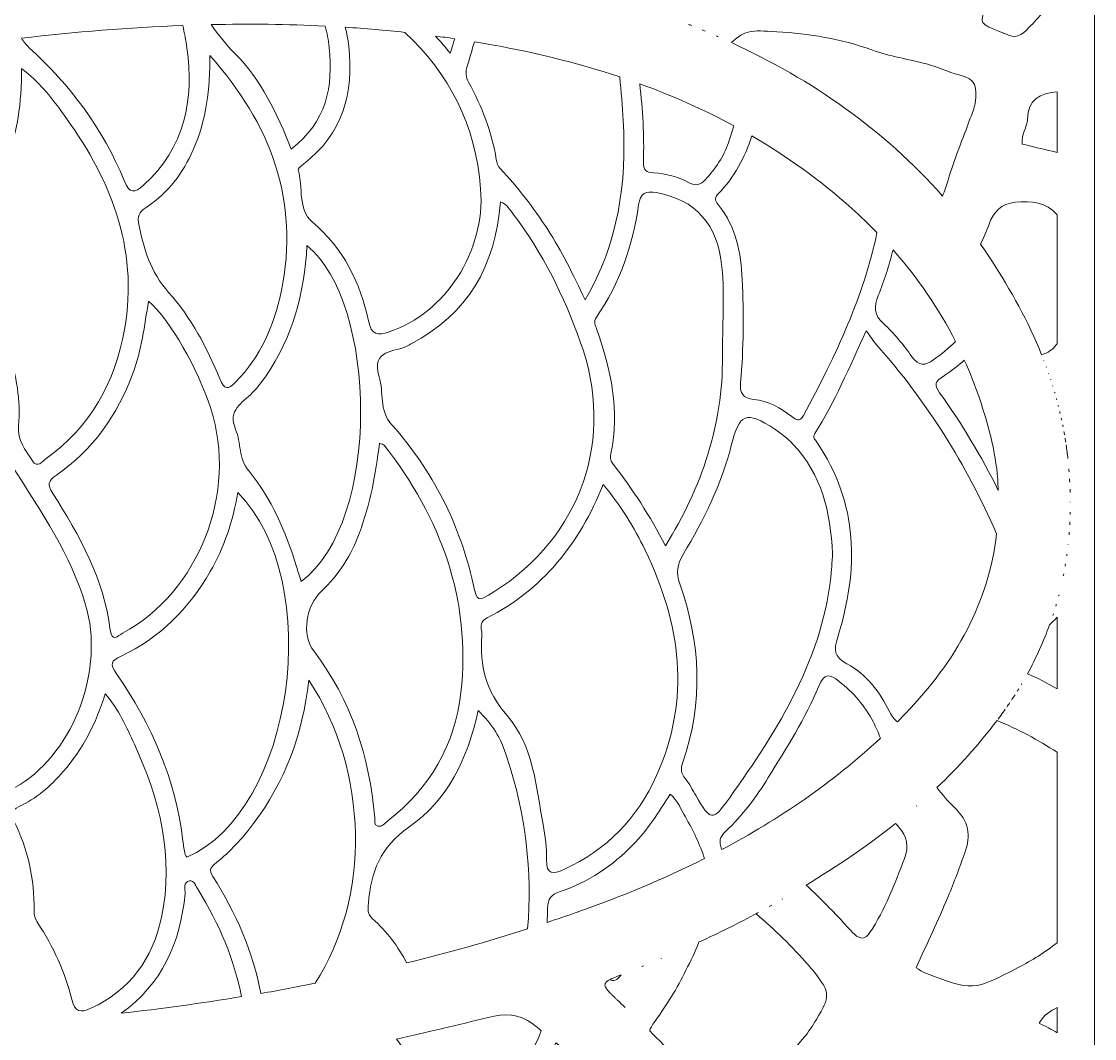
# Model space of a CAD drawing. Extents: x 140 to 2861, y -2860 to -140.
# Drawn here: x 2329 to 2861, y -1471 to -967 of the extents above; entities that cross this region are included whole.
import ezdxf

# ---------------------------------------------------------------- set-up
doc = ezdxf.new("R2010")
doc.units = 0
doc.header["$MEASUREMENT"] = 0
doc.layers.add('Layer 1', color=7, linetype='Continuous')

# ---------------------------------------------------------------- blocks, each defined once
blk = doc.blocks.new('block 2')
at = {"layer": 'Layer 1', "lineweight": 0}
blk.add_lwpolyline([(2860.58, -1939.91), (2860.58, -1903.8), (2860.58, -1884.19), (2860.58, -1853.67), (2860.58, -1790.54), (2860.58, -1746.74), (2860.58, -1711.45), (2860.58, -1672.7), (2860.58, -1622.44), (2860.58, -1585.71), (2860.58, -1515.99), (2860.58, -1480.9), (2860.58, -1443.73), (2860.58, -1403.19), (2860.58, -1339.92), (2860.58, -1308.36), (2860.58, -1237.73), (2860.58, -1042.33), (2860.58, -1002.55), (2860.58, -927.23)], dxfattribs=at)
for points, knots in [([(2810.26, -892.5), (2806.27, -887.08), (2802.21, -881.71), (2798.29, -876.25), (2789.24, -863.66), (2777.23, -856.7), (2761.53, -856.46), (2758.45, -856.41), (2755.31, -856.14), (2752.34, -855.41), (2751.25, -855.15), (2749.79, -853.24), (2749.83, -852.12), (2749.93, -849.04), (2751.34, -845.95), (2751.14, -842.94), (2750.28, -830.04), (2755.52, -829.84), (2764.08, -827.51), (2770.17, -825.84), (2776.33, -825.66), (2782.54, -825.88), (2803.73, -826.34), (2823.45, -831.46), (2842.08, -839.88), (2842.08, -839.88), (2842.08, -953.84), (2842.08, -953.84), (2837.67, -959.31), (2833.01, -964.63), (2828.11, -969.8), (2824.43, -973.68), (2821.1, -975.69), (2816.11, -972.73), (2815.68, -972.48), (2815.11, -972.47), (2814.63, -972.27), (2803.7, -967.62), (2802.62, -968.37), (2808.19, -957.2), (2811.64, -950.29), (2814.81, -943), (2816.52, -935.52), (2819.95, -920.57), (2819.97, -905.72), (2810.26, -892.5)], [0, 0, 0, 0, 1, 1, 1, 2, 2, 2, 3, 3, 3, 4, 4, 4, 5, 5, 5, 6, 6, 6, 7, 7, 7, 8, 8, 8, 9, 9, 9, 10, 10, 10, 11, 11, 11, 12, 12, 12, 13, 13, 13, 14, 14, 14, 15, 15, 15, 15]), ([(2410.97, -979.82), (2414.5, -1005.41), (2410.01, -1029.23), (2389.64, -1047.75), (2384.92, -1052.05), (2382.61, -1052.17), (2379.88, -1045.56), (2369.32, -1019.97), (2353.22, -998.11), (2332.66, -979.59), (2331.13, -978.17), (2330.01, -976.63), (2329.01, -975.02), (2355.64, -971.98), (2382.27, -969.76), (2408.89, -968.76), (2409.74, -972.37), (2410.43, -976.06), (2410.97, -979.82)], [0, 0, 0, 0, 1, 1, 1, 2, 2, 2, 3, 3, 3, 4, 4, 4, 5, 5, 5, 6, 6, 6, 6]), ([(2462.68, -1029.96), (2455.61, -1012.29), (2447.7, -995.61), (2434.94, -982.82), (2430.37, -978.25), (2426.41, -973.41), (2422.96, -968.33), (2441.82, -967.87), (2460.65, -968.1), (2479.51, -969.03), (2480.36, -972.48), (2481.05, -975.98), (2481.43, -979.59), (2483.51, -998.99), (2480.17, -1016.59), (2462.68, -1029.96)], [0, 0, 0, 0, 1, 1, 1, 2, 2, 2, 3, 3, 3, 4, 4, 4, 5, 5, 5, 5]), ([(2491.12, -978.94), (2490.77, -975.75), (2490.16, -972.68), (2489.39, -969.6), (2499.26, -970.22), (2509.1, -971.06), (2518.97, -972.14), (2540.56, -992.39), (2554.09, -1017.67), (2556.47, -1049.75), (2558.78, -1080.83), (2538.99, -1111.22), (2511.21, -1120.56), (2505.29, -1122.56), (2502.37, -1122.14), (2500.91, -1115.11), (2496.84, -1095.89), (2488.46, -1079.22), (2473.06, -1066.04), (2465.72, -1059.82), (2468.68, -1048.87), (2466.06, -1040.3), (2465.87, -1039.64), (2467.68, -1038.22), (2468.75, -1037.42), (2488.12, -1022.47), (2493.69, -1002.38), (2491.12, -978.94)], [0, 0, 0, 0, 1, 1, 1, 2, 2, 2, 3, 3, 3, 4, 4, 4, 5, 5, 5, 6, 6, 6, 7, 7, 7, 8, 8, 8, 9, 9, 9, 9]), ([(2661.02, -968.82), (2660.49, -968.6), (2659.97, -968.39), (2659.44, -968.18), (2659.97, -968.39), (2660.49, -968.6), (2661.02, -968.82)], [0, 0, 0, 0, 1, 1, 1, 2, 2, 2, 2]), ([(2667.69, -971.54), (2667.21, -971.34), (2666.74, -971.14), (2666.25, -970.94), (2666.74, -971.14), (2667.21, -971.34), (2667.69, -971.54)], [0, 0, 0, 0, 1, 1, 1, 2, 2, 2, 2]), ([(2801.37, -1007.24), (2801.05, -1009.76), (2799.92, -1012.2), (2799.04, -1014.63), (2795.36, -1024.88), (2791.07, -1034.95), (2788.05, -1045.38), (2787.26, -1048.12), (2786.32, -1050.74), (2785.28, -1053.27), (2756.27, -1020.31), (2720.71, -995.68), (2680.66, -977.23), (2680.66, -977.23), (2680.66, -977.23), (2680.66, -977.23), (2687.75, -970.88), (2689.93, -971.06), (2703.13, -971.85), (2719.24, -972.81), (2734.95, -975.27), (2750.24, -980.86), (2758.95, -984.05), (2768.34, -985.33), (2777.33, -987.79), (2782.81, -989.3), (2788.04, -991.77), (2793.54, -993.2), (2802.29, -995.49), (2802.42, -999.03), (2801.37, -1007.24)], [0, 0, 0, 0, 1, 1, 1, 2, 2, 2, 3, 3, 3, 4, 4, 4, 5, 5, 5, 6, 6, 6, 7, 7, 7, 8, 8, 8, 9, 9, 9, 10, 10, 10, 10]), ([(2543.6, -975.29), (2542.87, -977.67), (2542.22, -980.05), (2541.41, -982.51), (2539.03, -979.51), (2536.57, -976.71), (2534.07, -973.98), (2537.26, -974.4), (2540.45, -974.79), (2543.6, -975.29)], [0, 0, 0, 0, 1, 1, 1, 2, 2, 2, 3, 3, 3, 3]), ([(2608.26, -1104.65), (2602.19, -1092.05), (2596.62, -1080.56), (2589.67, -1069.81), (2582.71, -1059.01), (2574.91, -1048.9), (2566.08, -1039.61), (2565.04, -1038.53), (2564.5, -1036.72), (2564.23, -1035.15), (2561.93, -1021.55), (2557.12, -1008.87), (2550.52, -996.88), (2549.02, -994.23), (2548.86, -991.89), (2549.79, -989), (2551.02, -984.93), (2552.21, -980.9), (2553.36, -976.82), (2554.74, -977.06), (2556.13, -977.25), (2557.51, -977.48), (2580.79, -981.51), (2603.46, -986.97), (2625.36, -994.23), (2626.13, -1001.42), (2626.71, -1008.64), (2627.09, -1015.9), (2628.86, -1046.64), (2624.75, -1076.34), (2608.26, -1104.65)], [0, 0, 0, 0, 1, 1, 1, 2, 2, 2, 3, 3, 3, 4, 4, 4, 5, 5, 5, 6, 6, 6, 7, 7, 7, 8, 8, 8, 9, 9, 9, 10, 10, 10, 10]), ([(2674.18, -974.32), (2673.88, -974.19), (2673.58, -974.06), (2673.28, -973.93), (2673.58, -974.06), (2673.88, -974.19), (2674.18, -974.32)], [0, 0, 0, 0, 1, 1, 1, 2, 2, 2, 2]), ([(2457.65, -1100.66), (2454.19, -1117.45), (2447.31, -1132.86), (2435.1, -1145.5), (2431.33, -1149.42), (2429.49, -1149.22), (2427.3, -1143.92), (2420.92, -1128.4), (2413.12, -1113.61), (2401.9, -1101.04), (2392.99, -1091.05), (2389.37, -1079.14), (2387.03, -1066.42), (2386.26, -1062.08), (2388.41, -1060.51), (2391.33, -1058.55), (2401.75, -1051.52), (2409.01, -1041.87), (2414.08, -1030.42), (2420.65, -1015.55), (2422.42, -999.99), (2422.38, -983.66), (2452.27, -1017.21), (2467.03, -1055.44), (2457.65, -1100.66)], [0, 0, 0, 0, 1, 1, 1, 2, 2, 2, 3, 3, 3, 4, 4, 4, 5, 5, 5, 6, 6, 6, 7, 7, 7, 8, 8, 8, 8]), ([(2329.05, -990.08), (2337.74, -996.77), (2343.42, -1003.99), (2348.84, -1011.33), (2372.58, -1043.49), (2387.34, -1078.45), (2380.04, -1119.45), (2375.39, -1145.54), (2363.17, -1167.59), (2341.19, -1183.38), (2339.27, -1184.73), (2336.93, -1188.38), (2334.39, -1184.42), (2330.97, -1179.19), (2326.94, -1174.51), (2327.55, -1167.13), (2328.67, -1154.6), (2326.52, -1142.19), (2322.6, -1130.17), (2316.87, -1112.8), (2308.04, -1097.09), (2296.36, -1083.06), (2292.32, -1078.22), (2292.63, -1075.53), (2297.43, -1071.38), (2308.38, -1061.97), (2315.76, -1049.86), (2321.21, -1036.53), (2327.05, -1022.2), (2329.09, -1007.18), (2329.05, -990.08)], [0, 0, 0, 0, 1, 1, 1, 2, 2, 2, 3, 3, 3, 4, 4, 4, 5, 5, 5, 6, 6, 6, 7, 7, 7, 8, 8, 8, 9, 9, 9, 10, 10, 10, 10]), ([(2659.75, -1046.68), (2654.33, -1043.64), (2648.38, -1042.14), (2642.19, -1041.8), (2638.5, -1041.57), (2636.89, -1040.34), (2637.08, -1036.19), (2637.58, -1023.32), (2636.73, -1010.44), (2635.27, -997.65), (2651.3, -1003.45), (2666.9, -1010.33), (2681.92, -1018.44), (2681.03, -1021.24), (2680.15, -1024.05), (2679.23, -1026.81), (2676.89, -1033.69), (2672.81, -1039.72), (2667.78, -1045.1), (2665.4, -1047.64), (2663.09, -1048.6), (2659.75, -1046.68)], [0, 0, 0, 0, 1, 1, 1, 2, 2, 2, 3, 3, 3, 4, 4, 4, 5, 5, 5, 6, 6, 6, 7, 7, 7, 7]), ([(2827.3, -1015.28), (2827.47, -1005.18), (2833.67, -1002.45), (2842.08, -1001.55), (2842.08, -1001.55), (2842.08, -1031.7), (2842.08, -1031.7), (2841.27, -1031.48), (2840.47, -1031.26), (2839.63, -1031.08), (2834.62, -1029.97), (2829.65, -1028.67), (2824.72, -1027.47), (2824.15, -1022.79), (2827.23, -1019.22), (2827.3, -1015.28)], [0, 0, 0, 0, 1, 1, 1, 2, 2, 2, 3, 3, 3, 4, 4, 4, 5, 5, 5, 5]), ([(2710.66, -1162.52), (2705.09, -1158.21), (2698.9, -1154.87), (2691.87, -1154.03), (2686.38, -1153.37), (2684.68, -1151.26), (2685.22, -1145.54), (2686.8, -1128.63), (2686.76, -1111.65), (2686.03, -1094.66), (2685.49, -1081.41), (2683.07, -1068.69), (2674.46, -1057.97), (2672.97, -1056.13), (2671.77, -1054.63), (2674.04, -1052.32), (2682.34, -1043.83), (2687.37, -1033.96), (2690.87, -1023.47), (2708.2, -1033.57), (2724.76, -1045.41), (2740.36, -1059.39), (2744.7, -1063.27), (2748.81, -1067.31), (2752.77, -1071.38), (2746.51, -1102.08), (2732.52, -1132.36), (2716.38, -1161.94), (2714.46, -1165.44), (2712.92, -1164.25), (2710.66, -1162.52)], [0, 0, 0, 0, 1, 1, 1, 2, 2, 2, 3, 3, 3, 4, 4, 4, 5, 5, 5, 6, 6, 6, 7, 7, 7, 8, 8, 8, 9, 9, 9, 10, 10, 10, 10]), ([(2676.27, -1132.7), (2676.5, -1166.63), (2666.17, -1197.25), (2647.99, -1226.53), (2640.35, -1211.89), (2631.74, -1198.33), (2621.75, -1185.69), (2620.6, -1184.26), (2620.67, -1182.54), (2621.02, -1180.88), (2625.52, -1159.64), (2621.02, -1139.43), (2614.07, -1119.49), (2613.37, -1117.53), (2612.11, -1115.72), (2613.8, -1113.3), (2625.4, -1096.51), (2631.89, -1077.72), (2634.7, -1057.66), (2635.54, -1051.75), (2638.12, -1050.59), (2643.61, -1051.56), (2662.82, -1054.94), (2673.96, -1067.27), (2676, -1088.44), (2677.42, -1103.19), (2676.19, -1117.95), (2676.27, -1132.7)], [0, 0, 0, 0, 1, 1, 1, 2, 2, 2, 3, 3, 3, 4, 4, 4, 5, 5, 5, 6, 6, 6, 7, 7, 7, 8, 8, 8, 9, 9, 9, 9]), ([(2552.78, -1245.47), (2546.06, -1215.85), (2532.8, -1189.37), (2512.67, -1166.86), (2505.83, -1159.17), (2508.64, -1150.65), (2506.18, -1142.77), (2501.87, -1128.9), (2514.02, -1130.9), (2520.51, -1127.36), (2520.97, -1127.09), (2521.47, -1126.79), (2521.97, -1126.55), (2550.13, -1111.84), (2563.85, -1087.9), (2566.23, -1056.17), (2569.77, -1057.43), (2570.96, -1060.09), (2572.61, -1062.24), (2587.32, -1081.37), (2597.66, -1102.85), (2605.84, -1125.44), (2623.25, -1173.35), (2606.38, -1222.11), (2563.04, -1249.39), (2554.9, -1254.5), (2554.82, -1254.54), (2552.78, -1245.47)], [0, 0, 0, 0, 1, 1, 1, 2, 2, 2, 3, 3, 3, 4, 4, 4, 5, 5, 5, 6, 6, 6, 7, 7, 7, 8, 8, 8, 9, 9, 9, 9]), ([(2809.36, -1084.91), (2807.62, -1082.24), (2805.83, -1079.63), (2804.01, -1077.05), (2805.62, -1074.07), (2807.01, -1070.94), (2808.14, -1067.63), (2810.39, -1061.04), (2814.41, -1057.11), (2821.37, -1056.33), (2829.21, -1055.44), (2836.7, -1056.42), (2842.08, -1062.5), (2842.08, -1062.5), (2842.08, -1126.51), (2842.08, -1126.51), (2841.66, -1127), (2841.24, -1127.48), (2840.8, -1127.96), (2838.8, -1130.16), (2836.67, -1131.44), (2834.28, -1131.74), (2834.3, -1131.81), (2834.33, -1131.87), (2834.35, -1131.93), (2827.77, -1115.52), (2819.2, -1099.94), (2809.36, -1084.91)], [0, 0, 0, 0, 1, 1, 1, 2, 2, 2, 3, 3, 3, 4, 4, 4, 5, 5, 5, 6, 6, 6, 7, 7, 7, 8, 8, 8, 9, 9, 9, 9]), ([(2467.52, -1244.2), (2466.68, -1241.47), (2465.87, -1238.94), (2465.07, -1236.36), (2459.8, -1219.54), (2453, -1203.28), (2441.74, -1189.64), (2436.33, -1183.15), (2437.86, -1175.54), (2435.1, -1168.97), (2430.95, -1159.17), (2438.4, -1155.83), (2443.36, -1150.76), (2445.85, -1148.19), (2448.12, -1145.3), (2450.16, -1142.35), (2463.26, -1123.21), (2469.1, -1101.7), (2470.44, -1077.84), (2505.22, -1105.69), (2507.52, -1214.96), (2467.52, -1244.2)], [0, 0, 0, 0, 1, 1, 1, 2, 2, 2, 3, 3, 3, 4, 4, 4, 5, 5, 5, 6, 6, 6, 7, 7, 7, 7]), ([(2753.42, -1102.58), (2756.42, -1095.2), (2758.84, -1087.6), (2760.76, -1079.91), (2773.06, -1093.82), (2783.39, -1108.92), (2791.73, -1125.4), (2788.42, -1128.55), (2784.85, -1131.55), (2780.89, -1134.32), (2776.55, -1137.39), (2773.59, -1137.81), (2770.1, -1132.86), (2765.95, -1126.98), (2761.26, -1121.33), (2756, -1116.45), (2751.23, -1112.07), (2751.19, -1108.04), (2753.42, -1102.58)], [0, 0, 0, 0, 1, 1, 1, 2, 2, 2, 3, 3, 3, 4, 4, 4, 5, 5, 5, 6, 6, 6, 6]), ([(2391.95, -1105.31), (2402.98, -1115.34), (2416.12, -1138.23), (2422.73, -1158.6), (2436.21, -1200.17), (2417.04, -1249.2), (2379.08, -1269.95), (2376.73, -1271.21), (2373.78, -1274.59), (2373.01, -1268.33), (2369.93, -1243.09), (2357.79, -1221.53), (2344.46, -1200.59), (2341.66, -1196.21), (2342.12, -1194.45), (2346.27, -1191.56), (2364.44, -1179), (2376.58, -1161.79), (2384.23, -1141.12), (2388.45, -1129.63), (2389.91, -1117.6), (2391.95, -1105.31)], [0, 0, 0, 0, 1, 1, 1, 2, 2, 2, 3, 3, 3, 4, 4, 4, 5, 5, 5, 6, 6, 6, 7, 7, 7, 7]), ([(2762.91, -1313.78), (2761.41, -1312.55), (2760.18, -1311.02), (2759.18, -1309.02), (2754.27, -1299.15), (2747.7, -1290.27), (2737.9, -1285.01), (2731.48, -1281.55), (2731.33, -1278.28), (2733.33, -1271.9), (2743.89, -1238.29), (2743.66, -1205.59), (2722.99, -1175.24), (2722.15, -1173.97), (2720.72, -1172.93), (2722.07, -1170.86), (2731.94, -1155.41), (2738.94, -1138.43), (2747.5, -1119.98), (2749.66, -1122.94), (2750.92, -1125.09), (2752.58, -1126.94), (2777.47, -1155.03), (2797.15, -1186.34), (2812.05, -1220.65), (2808.13, -1254.58), (2791.96, -1283.74), (2766.98, -1309.67), (2765.64, -1311.09), (2764.26, -1312.4), (2762.91, -1313.78)], [0, 0, 0, 0, 1, 1, 1, 2, 2, 2, 3, 3, 3, 4, 4, 4, 5, 5, 5, 6, 6, 6, 7, 7, 7, 8, 8, 8, 9, 9, 9, 10, 10, 10, 10]), ([(2783.81, -1150.76), (2780.89, -1146.76), (2781.62, -1145.15), (2785.58, -1142.62), (2789.31, -1140.16), (2792.8, -1137.51), (2796.07, -1134.62), (2798.8, -1140.73), (2801.33, -1146.96), (2803.52, -1153.45), (2807.94, -1166.51), (2811.59, -1179.81), (2812.59, -1193.52), (2812.74, -1195.41), (2812.78, -1197.25), (2812.86, -1199.1), (2804.56, -1182.23), (2794.88, -1166.09), (2783.81, -1150.76)], [0, 0, 0, 0, 1, 1, 1, 2, 2, 2, 3, 3, 3, 4, 4, 4, 5, 5, 5, 6, 6, 6, 6]), ([(2835.54, -1134.95), (2835.52, -1134.9), (2835.5, -1134.85), (2835.48, -1134.8), (2835.5, -1134.85), (2835.52, -1134.9), (2835.54, -1134.95)], [0, 0, 0, 0, 1, 1, 1, 2, 2, 2, 2]), ([(2836.7, -1138.06), (2836.68, -1138), (2836.66, -1137.94), (2836.64, -1137.89), (2836.66, -1137.94), (2836.68, -1138), (2836.7, -1138.06)], [0, 0, 0, 0, 1, 1, 1, 2, 2, 2, 2]), ([(2837.82, -1141.21), (2837.8, -1141.13), (2837.78, -1141.06), (2837.75, -1140.99), (2837.78, -1141.06), (2837.8, -1141.13), (2837.82, -1141.21)], [0, 0, 0, 0, 1, 1, 1, 2, 2, 2, 2]), ([(2838.9, -1144.38), (2838.87, -1144.29), (2838.84, -1144.2), (2838.81, -1144.11), (2838.84, -1144.2), (2838.87, -1144.29), (2838.9, -1144.38)], [0, 0, 0, 0, 1, 1, 1, 2, 2, 2, 2]), ([(2839.89, -1147.49), (2839.87, -1147.42), (2839.85, -1147.34), (2839.82, -1147.26), (2839.85, -1147.34), (2839.87, -1147.42), (2839.89, -1147.49)], [0, 0, 0, 0, 1, 1, 1, 2, 2, 2, 2]), ([(2840.92, -1150.89), (2840.87, -1150.74), (2840.83, -1150.58), (2840.78, -1150.42), (2840.83, -1150.58), (2840.87, -1150.74), (2840.92, -1150.89)], [0, 0, 0, 0, 1, 1, 1, 2, 2, 2, 2]), ([(2841.83, -1154.13), (2841.78, -1153.96), (2841.74, -1153.79), (2841.69, -1153.61), (2841.74, -1153.79), (2841.78, -1153.96), (2841.83, -1154.13)], [0, 0, 0, 0, 1, 1, 1, 2, 2, 2, 2]), ([(2842.71, -1157.49), (2842.66, -1157.27), (2842.61, -1157.04), (2842.55, -1156.82), (2842.61, -1157.04), (2842.66, -1157.27), (2842.71, -1157.49)], [0, 0, 0, 0, 1, 1, 1, 2, 2, 2, 2]), ([(2730.29, -1238.05), (2726.64, -1281.78), (2704.09, -1317.24), (2679.69, -1351.59), (2671.24, -1363.5), (2670.32, -1362.81), (2663.17, -1350.55), (2661.48, -1347.67), (2660.02, -1344.6), (2657.9, -1342.06), (2655.64, -1339.37), (2655.45, -1336.99), (2656.6, -1333.73), (2666.97, -1304.14), (2665.4, -1274.63), (2655.14, -1245.43), (2653.18, -1239.9), (2653.83, -1235.9), (2656.79, -1230.87), (2666.9, -1213.85), (2675.81, -1196.25), (2680.61, -1176.89), (2684.57, -1160.94), (2687.87, -1159.52), (2702.21, -1168.74), (2705.43, -1170.82), (2708.43, -1173.39), (2711.12, -1176.16), (2725.45, -1191.14), (2729.79, -1209.81), (2730.79, -1230.52), (2730.68, -1232.52), (2730.52, -1235.29), (2730.29, -1238.05)], [0, 0, 0, 0, 1, 1, 1, 2, 2, 2, 3, 3, 3, 4, 4, 4, 5, 5, 5, 6, 6, 6, 7, 7, 7, 8, 8, 8, 9, 9, 9, 10, 10, 10, 11, 11, 11, 11]), ([(2843.58, -1161.07), (2843.5, -1160.73), (2843.43, -1160.39), (2843.35, -1160.05), (2843.43, -1160.39), (2843.5, -1160.73), (2843.58, -1161.07)], [0, 0, 0, 0, 1, 1, 1, 2, 2, 2, 2]), ([(2844.32, -1164.38), (2844.24, -1164.02), (2844.17, -1163.67), (2844.1, -1163.31), (2844.17, -1163.67), (2844.24, -1164.02), (2844.32, -1164.38)], [0, 0, 0, 0, 1, 1, 1, 2, 2, 2, 2]), ([(2845, -1167.68), (2844.92, -1167.32), (2844.86, -1166.96), (2844.79, -1166.6), (2844.86, -1166.96), (2844.92, -1167.32), (2845, -1167.68)], [0, 0, 0, 0, 1, 1, 1, 2, 2, 2, 2]), ([(2845.72, -1171.62), (2845.62, -1171.05), (2845.52, -1170.47), (2845.42, -1169.9), (2845.52, -1170.47), (2845.62, -1171.05), (2845.72, -1171.62)], [0, 0, 0, 0, 1, 1, 1, 2, 2, 2, 2]), ([(2846.31, -1175.3), (2846.21, -1174.61), (2846.11, -1173.92), (2846, -1173.23), (2846.11, -1173.92), (2846.21, -1174.61), (2846.31, -1175.3)], [0, 0, 0, 0, 1, 1, 1, 2, 2, 2, 2]), ([(2504.03, -1361.31), (2501.41, -1331.04), (2492.38, -1303.18), (2473.75, -1278.67), (2467.6, -1270.52), (2469.95, -1256.27), (2477.48, -1249.2), (2486.16, -1241.05), (2492.35, -1231.25), (2496.46, -1220.11), (2501.64, -1205.97), (2504.52, -1191.3), (2506.33, -1175.7), (2507.71, -1176.27), (2508.37, -1176.35), (2508.64, -1176.73), (2536.88, -1212.77), (2551.75, -1253.19), (2546.71, -1299.38), (2543.87, -1325.39), (2531.11, -1346.6), (2510.52, -1362.93), (2508.98, -1364.12), (2507.64, -1365.96), (2505.52, -1365.54), (2503.33, -1365.04), (2504.14, -1362.85), (2504.03, -1361.31)], [0, 0, 0, 0, 1, 1, 1, 2, 2, 2, 3, 3, 3, 4, 4, 4, 5, 5, 5, 6, 6, 6, 7, 7, 7, 8, 8, 8, 9, 9, 9, 9]), ([(2847.36, -1183.4), (2847.36, -1183.39), (2847.36, -1183.39), (2847.36, -1183.38), (2847.12, -1181.1), (2846.84, -1178.84), (2846.51, -1176.59), (2846.84, -1178.84), (2847.12, -1181.1), (2847.36, -1183.38), (2847.36, -1183.39), (2847.36, -1183.39), (2847.36, -1183.4)], [0, 0, 0, 0, 1, 1, 1, 2, 2, 2, 3, 3, 3, 4, 4, 4, 4]), ([(2360.79, -1255.88), (2370.2, -1287.54), (2355.26, -1327.92), (2328.32, -1344.87), (2322.06, -1348.82), (2316.83, -1351.44), (2312.42, -1342.49), (2310.76, -1339.1), (2307.88, -1335.88), (2304.77, -1333.76), (2292.67, -1325.66), (2285.64, -1315.63), (2289.56, -1300.3), (2289.9, -1299.07), (2289.29, -1297.57), (2289.06, -1296.19), (2286.52, -1278.94), (2280.76, -1262.8), (2271.3, -1248.08), (2269.61, -1245.47), (2268.19, -1243.63), (2272.57, -1242.09), (2298.43, -1233.06), (2315.34, -1215.12), (2324.75, -1187.65), (2339.35, -1210.35), (2353.49, -1231.33), (2360.79, -1255.88)], [0, 0, 0, 0, 1, 1, 1, 2, 2, 2, 3, 3, 3, 4, 4, 4, 5, 5, 5, 6, 6, 6, 7, 7, 7, 8, 8, 8, 9, 9, 9, 9]), ([(2847.95, -1189.93), (2847.91, -1189.41), (2847.88, -1188.89), (2847.83, -1188.37), (2847.88, -1188.89), (2847.91, -1189.41), (2847.95, -1189.93)], [0, 0, 0, 0, 1, 1, 1, 2, 2, 2, 2]), ([(2848.29, -1195.12), (2848.26, -1194.54), (2848.22, -1193.97), (2848.19, -1193.39), (2848.22, -1193.97), (2848.26, -1194.54), (2848.29, -1195.12)], [0, 0, 0, 0, 1, 1, 1, 2, 2, 2, 2]), ([(2410.93, -1380.95), (2410.66, -1380.48), (2410.24, -1380.1), (2410.12, -1379.6), (2409.7, -1377.41), (2409.24, -1375.22), (2408.97, -1373.03), (2405.44, -1342.45), (2393.45, -1315.13), (2376.12, -1290.08), (2372.66, -1285.04), (2373.28, -1283.7), (2378.35, -1281.28), (2397.52, -1272.14), (2411.93, -1257.73), (2422.49, -1239.4), (2429.45, -1227.34), (2433.71, -1214.31), (2436.17, -1200.21), (2479.94, -1244.62), (2463.64, -1358.2), (2410.93, -1380.95)], [0, 0, 0, 0, 1, 1, 1, 2, 2, 2, 3, 3, 3, 4, 4, 4, 5, 5, 5, 6, 6, 6, 7, 7, 7, 7]), ([(2643.57, -1340.49), (2634.12, -1361.47), (2618.98, -1377.3), (2597.74, -1386.94), (2592.32, -1389.4), (2589.01, -1389.9), (2589.13, -1382.1), (2589.21, -1376.34), (2588.44, -1370.42), (2587.4, -1364.73), (2583.94, -1345.87), (2582.52, -1325.54), (2569.65, -1310.75), (2558.97, -1298.53), (2555.86, -1285.97), (2557.09, -1271.02), (2557.16, -1269.91), (2556.97, -1268.79), (2556.78, -1267.68), (2556.36, -1265.14), (2557.32, -1263.49), (2559.62, -1262.34), (2587.21, -1248.28), (2605.23, -1225.76), (2617.22, -1196.25), (2626.05, -1206.89), (2632.51, -1217.5), (2637.96, -1228.72), (2655.52, -1265.18), (2660.75, -1302.41), (2643.57, -1340.49)], [0, 0, 0, 0, 1, 1, 1, 2, 2, 2, 3, 3, 3, 4, 4, 4, 5, 5, 5, 6, 6, 6, 7, 7, 7, 8, 8, 8, 9, 9, 9, 10, 10, 10, 10]), ([(2848.49, -1200.09), (2848.47, -1199.58), (2848.45, -1199.07), (2848.43, -1198.56), (2848.45, -1199.07), (2848.47, -1199.58), (2848.49, -1200.09)], [0, 0, 0, 0, 1, 1, 1, 2, 2, 2, 2]), ([(2848.57, -1204.97), (2848.57, -1204.91), (2848.57, -1204.84), (2848.57, -1204.78), (2848.57, -1204.84), (2848.57, -1204.91), (2848.57, -1204.97)], [0, 0, 0, 0, 1, 1, 1, 2, 2, 2, 2]), ([(2848.52, -1209.88), (2848.51, -1210.3), (2848.49, -1210.73), (2848.48, -1211.15), (2848.49, -1210.73), (2848.51, -1210.3), (2848.52, -1209.88)], [0, 0, 0, 0, 1, 1, 1, 2, 2, 2, 2]), ([(2848.35, -1214.77), (2848.32, -1215.27), (2848.3, -1215.77), (2848.27, -1216.26), (2848.3, -1215.77), (2848.32, -1215.27), (2848.35, -1214.77)], [0, 0, 0, 0, 1, 1, 1, 2, 2, 2, 2]), ([(2848.04, -1219.82), (2848.01, -1220.25), (2847.98, -1220.68), (2847.94, -1221.11), (2847.98, -1220.68), (2848.01, -1220.25), (2848.04, -1219.82)], [0, 0, 0, 0, 1, 1, 1, 2, 2, 2, 2]), ([(2847.5, -1225.81), (2847.5, -1225.82), (2847.5, -1225.84), (2847.5, -1225.86), (2847.5, -1225.84), (2847.5, -1225.82), (2847.5, -1225.81)], [0, 0, 0, 0, 1, 1, 1, 2, 2, 2, 2]), ([(2846.9, -1230.75), (2846.86, -1231.04), (2846.81, -1231.33), (2846.77, -1231.62), (2846.81, -1231.33), (2846.86, -1231.04), (2846.9, -1230.75)], [0, 0, 0, 0, 1, 1, 1, 2, 2, 2, 2]), ([(2846.18, -1235.51), (2846.11, -1235.91), (2846.04, -1236.31), (2845.98, -1236.72), (2846.04, -1236.31), (2846.11, -1235.91), (2846.18, -1235.51)], [0, 0, 0, 0, 1, 1, 1, 2, 2, 2, 2]), ([(2845.3, -1240.42), (2845.23, -1240.77), (2845.17, -1241.12), (2845.1, -1241.46), (2845.17, -1241.12), (2845.23, -1240.77), (2845.3, -1240.42)], [0, 0, 0, 0, 1, 1, 1, 2, 2, 2, 2]), ([(2842.92, -1250.94), (2842.87, -1251.11), (2842.83, -1251.27), (2842.78, -1251.44), (2842.83, -1251.27), (2842.87, -1251.11), (2842.92, -1250.94)], [0, 0, 0, 0, 1, 1, 1, 2, 2, 2, 2]), ([(2841.64, -1255.55), (2841.55, -1255.88), (2841.45, -1256.21), (2841.35, -1256.55), (2841.45, -1256.21), (2841.55, -1255.88), (2841.64, -1255.55)], [0, 0, 0, 0, 1, 1, 1, 2, 2, 2, 2]), ([(2842.08, -1297.4), (2837.28, -1294.7), (2832.39, -1292.19), (2827.35, -1289.96), (2827.35, -1289.96), (2827.35, -1289.96), (2827.35, -1289.96), (2831.69, -1282.05), (2835.36, -1273.96), (2838.34, -1265.69), (2838.34, -1265.69), (2838.34, -1265.69), (2838.34, -1265.7), (2839.62, -1264.47), (2840.87, -1263.22), (2842.08, -1261.93), (2842.08, -1261.93), (2842.08, -1297.4), (2842.08, -1297.4)], [0, 0, 0, 0, 1, 1, 1, 2, 2, 2, 3, 3, 3, 4, 4, 4, 5, 5, 5, 6, 6, 6, 6]), ([(2840.19, -1260.28), (2840.09, -1260.59), (2839.99, -1260.89), (2839.89, -1261.2), (2839.99, -1260.89), (2840.09, -1260.59), (2840.19, -1260.28)], [0, 0, 0, 0, 1, 1, 1, 2, 2, 2, 2]), ([(2675.92, -1377.14), (2675.89, -1377.03), (2675.89, -1376.95), (2675.85, -1376.87), (2674.43, -1373.18), (2674.89, -1370.84), (2677.77, -1368.15), (2686.18, -1360.31), (2692.98, -1351.13), (2698.98, -1341.37), (2708.05, -1326.69), (2717.34, -1312.09), (2723.99, -1296.11), (2726.8, -1289.35), (2729.41, -1290.19), (2733.98, -1293.73), (2741.13, -1299.26), (2746.89, -1305.87), (2751, -1313.98), (2752.35, -1316.59), (2753.5, -1319.24), (2754.5, -1321.93), (2730.64, -1344.18), (2704.16, -1362.2), (2675.92, -1377.14)], [0, 0, 0, 0, 1, 1, 1, 2, 2, 2, 3, 3, 3, 4, 4, 4, 5, 5, 5, 6, 6, 6, 7, 7, 7, 8, 8, 8, 8]), ([(2425.45, -1383.67), (2432.48, -1378.1), (2438.44, -1371.57), (2443.82, -1364.42), (2459.34, -1343.71), (2468.37, -1320.47), (2471.29, -1293.15), (2501.26, -1338.11), (2501.87, -1401.16), (2474.52, -1443.38), (2465.57, -1445.19), (2456.57, -1446.88), (2447.62, -1448.41), (2443.47, -1427.7), (2435.37, -1408.46), (2423.72, -1390.44), (2421.65, -1387.21), (2422.99, -1385.63), (2425.45, -1383.67)], [0, 0, 0, 0, 1, 1, 1, 2, 2, 2, 3, 3, 3, 4, 4, 4, 5, 5, 5, 6, 6, 6, 6]), ([(2824.31, -1295.29), (2824.38, -1295.17), (2824.45, -1295.04), (2824.53, -1294.92), (2824.45, -1295.04), (2824.38, -1295.17), (2824.31, -1295.29)], [0, 0, 0, 0, 1, 1, 1, 2, 2, 2, 2]), ([(2325.25, -1362.93), (2323.48, -1359.31), (2324.02, -1357.62), (2327.59, -1355.97), (2336.35, -1351.94), (2343.42, -1345.67), (2349.72, -1338.49), (2359.37, -1327.39), (2365.94, -1314.59), (2370.47, -1299.95), (2377.23, -1307.75), (2381.04, -1316.4), (2384.92, -1324.85), (2397.48, -1352.21), (2404.74, -1380.56), (2398.33, -1410.76), (2393.99, -1431.2), (2382.84, -1446.84), (2363.36, -1455.79), (2358.29, -1458.13), (2355.45, -1457.71), (2353.91, -1451.45), (2350.65, -1437.85), (2344.88, -1425.21), (2337.04, -1413.53), (2335.74, -1411.57), (2335.2, -1409.57), (2335.24, -1407.26), (2335.58, -1391.67), (2332.13, -1376.87), (2325.25, -1362.93)], [0, 0, 0, 0, 1, 1, 1, 2, 2, 2, 3, 3, 3, 4, 4, 4, 5, 5, 5, 6, 6, 6, 7, 7, 7, 8, 8, 8, 9, 9, 9, 10, 10, 10, 10]), ([(2819.38, -1303.14), (2819.99, -1302.22), (2820.6, -1301.29), (2821.19, -1300.36), (2820.6, -1301.29), (2819.99, -1302.22), (2819.38, -1303.14)], [0, 0, 0, 0, 1, 1, 1, 2, 2, 2, 2]), ([(2822.33, -1298.54), (2822.57, -1298.16), (2822.81, -1297.78), (2823.04, -1297.39), (2822.81, -1297.78), (2822.57, -1298.16), (2822.33, -1298.54)], [0, 0, 0, 0, 1, 1, 1, 2, 2, 2, 2]), ([(2814.13, -1310.67), (2814.89, -1309.63), (2815.64, -1308.58), (2816.38, -1307.53), (2815.64, -1308.58), (2814.89, -1309.63), (2814.13, -1310.67), (2813.68, -1311.28), (2813.23, -1311.87), (2812.78, -1312.47), (2813.23, -1311.87), (2813.68, -1311.28), (2814.13, -1310.67)], [0, 0, 0, 0, 1, 1, 1, 2, 2, 2, 3, 3, 3, 4, 4, 4, 4]), ([(2817.1, -1306.49), (2817.61, -1305.77), (2818.1, -1305.04), (2818.59, -1304.31), (2818.1, -1305.04), (2817.61, -1305.77), (2817.1, -1306.49)], [0, 0, 0, 0, 1, 1, 1, 2, 2, 2, 2]), ([(2579.75, -1416.41), (2559.85, -1422.79), (2539.83, -1428.4), (2519.78, -1433.31), (2515.67, -1425.28), (2510.21, -1417.87), (2502.8, -1411.34), (2500.3, -1409.11), (2500.57, -1406.65), (2500.84, -1403.77), (2502.18, -1388.32), (2506.6, -1375.91), (2520.97, -1366), (2539.95, -1352.82), (2550.17, -1332.19), (2555.17, -1308.14), (2562.47, -1315.32), (2566.19, -1321.08), (2569.65, -1331.77), (2578.72, -1359.78), (2582.21, -1388.02), (2579.75, -1416.41)], [0, 0, 0, 0, 1, 1, 1, 2, 2, 2, 3, 3, 3, 4, 4, 4, 5, 5, 5, 6, 6, 6, 7, 7, 7, 7]), ([(2842.08, -1423.34), (2836.14, -1428), (2829.64, -1431.99), (2822.78, -1435.58), (2800.34, -1447.31), (2800.32, -1447.3), (2776.55, -1438.24), (2775.16, -1437.72), (2773.97, -1436.7), (2772.24, -1435.64), (2777.59, -1423.8), (2783.02, -1412.2), (2788.06, -1400.44), (2791.11, -1393.32), (2793.55, -1385.94), (2796.28, -1378.69), (2799.51, -1370.1), (2798.29, -1363.07), (2791.2, -1356.3), (2787.97, -1353.21), (2785.12, -1349.87), (2782.53, -1346.36), (2782.53, -1346.36), (2782.53, -1346.36), (2782.53, -1346.36), (2793.22, -1336.22), (2803.2, -1325.2), (2812.29, -1313.12), (2822.62, -1317.49), (2832.56, -1322.68), (2842.08, -1328.93), (2842.08, -1328.93), (2842.08, -1423.34), (2842.08, -1423.34)], [0, 0, 0, 0, 1, 1, 1, 2, 2, 2, 3, 3, 3, 4, 4, 4, 5, 5, 5, 6, 6, 6, 7, 7, 7, 8, 8, 8, 9, 9, 9, 10, 10, 10, 11, 11, 11, 11]), ([(2603.85, -1408.3), (2599.04, -1410.03), (2594.24, -1411.61), (2589.4, -1413.22), (2589.51, -1410.88), (2589.59, -1408.53), (2589.63, -1406.19), (2589.71, -1401.58), (2591.32, -1399.39), (2595.82, -1397.93), (2609.8, -1393.32), (2621.71, -1385.21), (2632.01, -1374.68), (2639.23, -1367.34), (2644.69, -1358.66), (2650.37, -1349.59), (2654.22, -1352.94), (2655.68, -1357.24), (2657.87, -1360.97), (2661.9, -1367.77), (2665.05, -1374.64), (2667.36, -1381.56), (2646.95, -1391.82), (2625.71, -1400.58), (2603.85, -1408.3)], [0, 0, 0, 0, 1, 1, 1, 2, 2, 2, 3, 3, 3, 4, 4, 4, 5, 5, 5, 6, 6, 6, 7, 7, 7, 8, 8, 8, 8]), ([(2772.37, -1355.58), (2772.44, -1355.51), (2772.51, -1355.45), (2772.58, -1355.39), (2772.51, -1355.45), (2772.44, -1355.51), (2772.37, -1355.58)], [0, 0, 0, 0, 1, 1, 1, 2, 2, 2, 2]), ([(2763.54, -1365.84), (2767.83, -1370.46), (2768.77, -1375.62), (2766.41, -1381.62), (2761.48, -1394.17), (2756.89, -1406.86), (2749.34, -1418.17), (2747.09, -1421.55), (2744.5, -1421.87), (2741.69, -1419.12), (2739.11, -1416.58), (2736.74, -1413.82), (2734.24, -1411.19), (2728.87, -1405.56), (2723.43, -1400), (2717.75, -1394.71), (2717.75, -1394.71), (2717.75, -1394.71), (2717.75, -1394.71), (2733.19, -1385.37), (2748.07, -1375.31), (2762.05, -1364.16), (2762.53, -1364.73), (2763.03, -1365.29), (2763.54, -1365.84)], [0, 0, 0, 0, 1, 1, 1, 2, 2, 2, 3, 3, 3, 4, 4, 4, 5, 5, 5, 6, 6, 6, 7, 7, 7, 8, 8, 8, 8]), ([(2378.35, -1458.25), (2398.52, -1443.88), (2407.74, -1423.36), (2410.05, -1398.93), (2410.24, -1396.7), (2408.85, -1393.16), (2412.27, -1392.66), (2414.54, -1392.32), (2415.5, -1395.39), (2416.62, -1397.2), (2427.07, -1414.07), (2434.37, -1431.62), (2437.98, -1449.99), (2418, -1453.26), (2398.06, -1456.02), (2378.35, -1458.25)], [0, 0, 0, 0, 1, 1, 1, 2, 2, 2, 3, 3, 3, 4, 4, 4, 5, 5, 5, 5]), ([(2064.79, -1717.44), (2003.62, -1680.94), (1945.87, -1639.22), (1886.43, -1600.1), (1826.38, -1560.57), (1764.06, -1524.87), (1699.32, -1493.6), (1696.75, -1492.37), (1694.82, -1491.14), (1693.56, -1489.87), (1694.79, -1490.83), (1696.4, -1491.79), (1698.44, -1492.75), (1698.74, -1492.91), (1699.01, -1493.06), (1699.32, -1493.18), (1699.28, -1485.57), (1698.97, -1479.77), (1698.24, -1474.77), (1710.96, -1458.86), (1722.33, -1442.04), (1731.67, -1423.82), (1742.31, -1403.08), (1742.47, -1403.23), (1764.94, -1410.15), (1766.48, -1410.61), (1767.98, -1411.11), (1769.52, -1411.57), (1769.21, -1412.49), (1768.9, -1413.41), (1768.59, -1414.33), (1758.68, -1441.19), (1740.97, -1463.05), (1722.33, -1484.22), (1718.18, -1488.91), (1714.11, -1493.71), (1709.35, -1498.13), (1712.42, -1499.67), (1715.53, -1501.17), (1718.61, -1502.7), (1743.08, -1475.66), (1767.02, -1448.84), (1778.66, -1414.37), (1795.99, -1419.75), (1813.32, -1425.17), (1830.68, -1430.55), (1829.88, -1441.46), (1825.5, -1451.26), (1820.19, -1460.63), (1806.17, -1485.38), (1790.15, -1508.77), (1772.4, -1530.98), (1775.28, -1532.56), (1778.12, -1534.17), (1781, -1535.79), (1798.37, -1513.85), (1814.05, -1490.68), (1827.84, -1466.13), (1831.45, -1459.71), (1835.83, -1458.44), (1842.13, -1459.98), (1860.23, -1464.32), (1873.06, -1475.92), (1883.48, -1490.56), (1888.39, -1497.4), (1891.54, -1505.16), (1891.54, -1513.92), (1890.51, -1532.1), (1880.4, -1544.74), (1866.61, -1555.23), (1858.5, -1561.37), (1849.4, -1565.75), (1840.56, -1570.63), (1843.71, -1572.56), (1846.82, -1574.55), (1849.97, -1576.51), (1860.04, -1570.52), (1869.76, -1563.99), (1878.71, -1556.23), (1880.29, -1554.88), (1882.09, -1554.38), (1884.13, -1554.54), (1901.99, -1554.19), (1922.13, -1582.78), (1917.06, -1601.03), (1915.56, -1606.56), (1913.25, -1611.4), (1910.41, -1615.82), (1913.1, -1617.62), (1915.79, -1619.47), (1918.48, -1621.27), (1918.67, -1621), (1918.78, -1620.77), (1918.98, -1620.54), (1924.86, -1612.13), (1928.58, -1602.68), (1927.35, -1592.3), (1926.66, -1586.19), (1929.2, -1586.31), (1933.77, -1586.46), (1944.6, -1586.77), (1955.75, -1587.73), (1966.16, -1584.47), (1983.33, -1579.05), (1991.86, -1566.1), (1993.63, -1547.39), (2007.81, -1556.15), (2016.57, -1567.52), (2021.06, -1581.74), (2034.97, -1625.96), (2013.88, -1655.47), (1978.8, -1662.08), (1982.49, -1664.54), (1986.14, -1667), (1989.83, -1669.45), (1998.55, -1666.42), (2006.85, -1661.62), (2014.76, -1655.16), (2020.3, -1650.7), (2022.52, -1652.13), (2025.75, -1656.51), (2036.12, -1670.68), (2040.24, -1686.25), (2040.89, -1702.54), (2044.27, -1704.65), (2047.69, -1706.69), (2051.07, -1708.76), (2051.07, -1692.74), (2047.61, -1677.02), (2040.35, -1661.73), (2038.39, -1657.62), (2037.32, -1655.47), (2043.43, -1655.09), (2055.68, -1654.39), (2065.59, -1648.36), (2074.35, -1640.22), (2085.42, -1629.88), (2091.95, -1616.89), (2096.6, -1600.41), (2108.59, -1622.31), (2113.47, -1643.87), (2112.7, -1666.42), (2111.82, -1691.55), (2104.98, -1713.87), (2089.38, -1731.58), (2092.18, -1733.2), (2094.99, -1734.81), (2097.79, -1736.42), (2100.25, -1733.43), (2102.75, -1730.24), (2106.09, -1726.05), (2107.74, -1732.62), (2109.2, -1738.23), (2110.55, -1743.57), (2114.39, -1745.72), (2118.19, -1747.84), (2122.07, -1749.91), (2121.69, -1749.14), (2121.38, -1748.18), (2121.15, -1746.95), (2119.04, -1736.65), (2116.04, -1726.47), (2112.89, -1716.44), (2111.97, -1713.56), (2112.89, -1711.57), (2113.78, -1709.38), (2120.11, -1693.93), (2122.46, -1677.83), (2122.27, -1658.85), (2118.54, -1648.17), (2121.38, -1638.76), (2136.33, -1635.99), (2137.33, -1635.8), (2138.25, -1634.88), (2139.17, -1634.26), (2161.07, -1619.81), (2170.91, -1598.64), (2173.29, -1573.25), (2173.52, -1570.98), (2172.1, -1567.48), (2175.52, -1566.95), (2177.79, -1566.6), (2178.79, -1569.71), (2179.9, -1571.52), (2199.11, -1602.6), (2207.91, -1635.95), (2201.95, -1672.64), (2195.96, -1709.76), (2164.42, -1744.49), (2129.64, -1752.06), (2128.61, -1752.29), (2127.72, -1752.45), (2126.88, -1752.48), (2131.07, -1754.75), (2135.21, -1756.94), (2139.4, -1759.13), (2151.66, -1755.56), (2162.49, -1748.99), (2172.48, -1740.8), (2183.78, -1731.51), (2192.35, -1720.02), (2200.99, -1705.8), (2208.49, -1735), (2211.29, -1762.94), (2205.45, -1790.02), (2210.91, -1792.29), (2216.4, -1794.44), (2221.89, -1796.52), (2244.03, -1794.1), (2260.24, -1781.57), (2273.3, -1763.97), (2277.18, -1758.75), (2280.26, -1752.91), (2284.79, -1745.57), (2289.86, -1770.77), (2289.9, -1794.21), (2283.91, -1816.15), (2287.21, -1816.96), (2290.48, -1817.8), (2293.78, -1818.57), (2293.9, -1818.45), (2294.01, -1818.26), (2294.13, -1818.19), (2295.05, -1817.42), (2296.62, -1817.26), (2297.93, -1817.11), (2321.98, -1814), (2336.54, -1799.28), (2346.11, -1778.23), (2350.72, -1768.08), (2351.91, -1757.06), (2354.49, -1745.95), (2372.08, -1770.2), (2380.92, -1801.28), (2378.73, -1830.75), (2381.92, -1830.94), (2385.11, -1831.17), (2388.3, -1831.33), (2388.41, -1829.17), (2388.53, -1827.02), (2388.61, -1824.91), (2388.8, -1820.26), (2390.37, -1817.23), (2393.64, -1814.19), (2409.16, -1799.82), (2423.92, -1784.68), (2437.36, -1768.35), (2441.09, -1763.86), (2443.51, -1764.59), (2447.43, -1767.51), (2467.26, -1782.3), (2473.86, -1801.66), (2466.41, -1826.45), (2466.1, -1827.41), (2465.8, -1828.33), (2465.49, -1829.29), (2469.02, -1828.91), (2472.52, -1828.44), (2476.05, -1827.98), (2478.86, -1818.07), (2480.47, -1807.93), (2478.09, -1797.4), (2477.17, -1793.37), (2479.05, -1792.14), (2482.39, -1790.94), (2496.61, -1785.95), (2508.64, -1777.42), (2518.4, -1766.12), (2522.35, -1761.59), (2524.77, -1762.55), (2528.35, -1765.82), (2541.03, -1777.42), (2546.29, -1792.02), (2546.48, -1811.12), (2549.75, -1810), (2552.97, -1808.81), (2556.2, -1807.54), (2555.89, -1801.13), (2554.9, -1794.52), (2552.9, -1787.72), (2551.9, -1784.18), (2552.63, -1782.68), (2556.32, -1781.95), (2573.68, -1778.5), (2588.55, -1770.12), (2601.81, -1758.59), (2602.85, -1757.71), (2603.92, -1756.83), (2605.77, -1755.33), (2606.61, -1756.44), (2607.42, -1757.44), (2608.23, -1758.52), (2611.8, -1763.24), (2614.68, -1768.47), (2614.95, -1774.42), (2614.99, -1775.46), (2615.03, -1776.5), (2615.06, -1777.54), (2618.22, -1775.38), (2621.29, -1773.16), (2624.25, -1770.85), (2623.13, -1763.86), (2620.1, -1757.4), (2614.91, -1751.98), (2611.91, -1748.83), (2613.53, -1746.8), (2615.45, -1744.15), (2630.2, -1723.94), (2637.77, -1701.34), (2636.35, -1676.29), (2635.74, -1665.54), (2635.43, -1655.97), (2648.72, -1653.05), (2649.22, -1652.93), (2649.57, -1652.32), (2650.03, -1652.05), (2660.9, -1645.52), (2669.09, -1636.37), (2676.69, -1625.31), (2676.12, -1619.93), (2675.31, -1614.67), (2674.39, -1609.44), (2668.39, -1625.08), (2658.29, -1638.03), (2641.38, -1646.4), (2636.39, -1648.86), (2633.66, -1649.82), (2632.78, -1642.52), (2631.24, -1629.5), (2628.47, -1616.28), (2621.6, -1605.25), (2612.61, -1590.84), (2608.88, -1575.78), (2608.57, -1559.15), (2608.49, -1553.88), (2609.69, -1552.5), (2614.33, -1551.62), (2627.63, -1549), (2638.12, -1542.89), (2646.3, -1534.09), (2644.57, -1531.21), (2642.81, -1528.37), (2640.92, -1525.6), (2634.08, -1533.6), (2625.02, -1539.36), (2613.03, -1542.24), (2608.26, -1543.39), (2605.92, -1542.36), (2604.84, -1537.28), (2602.42, -1525.83), (2599.12, -1514.46), (2593.36, -1504.36), (2587.44, -1493.94), (2586.36, -1485.49), (2593.05, -1474.31), (2593.32, -1473.85), (2593.55, -1473.39), (2593.82, -1472.93), (2644.38, -1516.23), (2674.96, -1570.56), (2678.61, -1639.52), (2680.65, -1677.95), (2675.43, -1714.6), (2650.87, -1746.22), (2632.7, -1769.66), (2608.34, -1784.95), (2582.14, -1797.59), (2527.89, -1823.76), (2470.21, -1833.48), (2410.43, -1832.75), (2357.06, -1832.32), (2304.92, -1824.56), (2253.98, -1808.31), (2186.62, -1786.87), (2125.11, -1753.44), (2064.79, -1717.44)], [0, 0, 0, 0, 1, 1, 1, 2, 2, 2, 3, 3, 3, 4, 4, 4, 5, 5, 5, 6, 6, 6, 7, 7, 7, 8, 8, 8, 9, 9, 9, 10, 10, 10, 11, 11, 11, 12, 12, 12, 13, 13, 13, 14, 14, 14, 15, 15, 15, 16, 16, 16, 17, 17, 17, 18, 18, 18, 19, 19, 19, 20, 20, 20, 21, 21, 21, 22, 22, 22, 23, 23, 23, 24, 24, 24, 25, 25, 25, 26, 26, 26, 27, 27, 27, 28, 28, 28, 29, 29, 29, 30, 30, 30, 31, 31, 31, 32, 32, 32, 33, 33, 33, 34, 34, 34, 35, 35, 35, 36, 36, 36, 37, 37, 37, 38, 38, 38, 39, 39, 39, 40, 40, 40, 41, 41, 41, 42, 42, 42, 43, 43, 43, 44, 44, 44, 45, 45, 45, 46, 46, 46, 47, 47, 47, 48, 48, 48, 49, 49, 49, 50, 50, 50, 51, 51, 51, 52, 52, 52, 53, 53, 53, 54, 54, 54, 55, 55, 55, 56, 56, 56, 57, 57, 57, 58, 58, 58, 59, 59, 59, 60, 60, 60, 61, 61, 61, 62, 62, 62, 63, 63, 63, 64, 64, 64, 65, 65, 65, 66, 66, 66, 67, 67, 67, 68, 68, 68, 69, 69, 69, 70, 70, 70, 71, 71, 71, 72, 72, 72, 73, 73, 73, 74, 74, 74, 75, 75, 75, 76, 76, 76, 77, 77, 77, 78, 78, 78, 79, 79, 79, 80, 80, 80, 81, 81, 81, 82, 82, 82, 83, 83, 83, 84, 84, 84, 85, 85, 85, 86, 86, 86, 87, 87, 87, 88, 88, 88, 89, 89, 89, 90, 90, 90, 91, 91, 91, 92, 92, 92, 93, 93, 93, 94, 94, 94, 95, 95, 95, 96, 96, 96, 97, 97, 97, 98, 98, 98, 99, 99, 99, 100, 100, 100, 101, 101, 101, 102, 102, 102, 103, 103, 103, 104, 104, 104, 105, 105, 105, 106, 106, 106, 107, 107, 107, 108, 108, 108, 109, 109, 109, 110, 110, 110, 111, 111, 111, 112, 112, 112, 113, 113, 113, 114, 114, 114, 115, 115, 115, 116, 116, 116, 117, 117, 117, 118, 118, 118, 119, 119, 119, 120, 120, 120, 121, 121, 121, 122, 122, 122, 123, 123, 123, 124, 124, 124, 125, 125, 125, 125]), ([(2705.81, -1401.73), (2705.88, -1401.69), (2705.95, -1401.65), (2706.01, -1401.61), (2705.95, -1401.65), (2705.88, -1401.69), (2705.81, -1401.73)], [0, 0, 0, 0, 1, 1, 1, 2, 2, 2, 2]), ([(2718.74, -1434.29), (2719.76, -1435.46), (2720.82, -1436.6), (2721.77, -1437.83), (2729.66, -1448.05), (2729.77, -1449.89), (2722.79, -1461.29), (2720.9, -1464.38), (2718.95, -1467.48), (2716.64, -1470.25), (2704.25, -1485.16), (2691.75, -1500), (2678.15, -1516.2), (2678.15, -1516.2), (2678.15, -1516.21), (2678.15, -1516.21), (2670.89, -1504.14), (2662.61, -1492.41), (2653.29, -1481.03), (2649.27, -1476.1), (2644.83, -1471.48), (2640.25, -1466.99), (2640.42, -1465.73), (2641.27, -1464.36), (2642.86, -1462.14), (2648.6, -1454.11), (2653.9, -1445.9), (2658.17, -1436.95), (2660.37, -1432.32), (2662.86, -1427.84), (2664.47, -1423.04), (2664.47, -1423.04), (2664.46, -1423.04), (2664.46, -1423.04), (2674.45, -1418.47), (2684.31, -1413.61), (2693.98, -1408.34), (2693.65, -1408.52), (2693.31, -1408.69), (2692.97, -1408.88), (2702.07, -1416.84), (2710.8, -1425.15), (2718.74, -1434.29)], [0, 0, 0, 0, 1, 1, 1, 2, 2, 2, 3, 3, 3, 4, 4, 4, 5, 5, 5, 6, 6, 6, 7, 7, 7, 8, 8, 8, 9, 9, 9, 10, 10, 10, 11, 11, 11, 12, 12, 12, 13, 13, 13, 14, 14, 14, 14]), ([(2699.45, -1405.32), (2699.84, -1405.1), (2700.24, -1404.88), (2700.64, -1404.66), (2700.24, -1404.88), (2699.84, -1405.1), (2699.45, -1405.32)], [0, 0, 0, 0, 1, 1, 1, 2, 2, 2, 2]), ([(2636.34, -1435.1), (2636.65, -1434.98), (2636.97, -1434.84), (2637.29, -1434.71), (2636.97, -1434.84), (2636.65, -1434.97), (2636.34, -1435.1)], [0, 0, 0, 0, 1, 1, 1, 2, 2, 2, 2]), ([(2645.83, -1431.2), (2645.91, -1431.17), (2645.99, -1431.13), (2646.08, -1431.1), (2645.99, -1431.13), (2645.91, -1431.17), (2645.83, -1431.2)], [0, 0, 0, 0, 1, 1, 1, 2, 2, 2, 2]), ([(2620.37, -1441.62), (2621.69, -1440.91), (2623.58, -1440.14), (2626.08, -1439.16), (2623.99, -1441.97), (2622.34, -1442.59), (2620.37, -1441.62)], [0, 0, 0, 0, 1, 1, 1, 2, 2, 2, 2]), ([(2618.09, -1444.68), (2618, -1444.36), (2618, -1444.05), (2618.07, -1443.76), (2618, -1444.05), (2618, -1444.36), (2618.09, -1444.68)], [0, 0, 0, 0, 1, 1, 1, 2, 2, 2, 2]), ([(2618.08, -1443.73), (2618.12, -1443.59), (2618.18, -1443.45), (2618.26, -1443.31), (2618.18, -1443.45), (2618.12, -1443.59), (2618.08, -1443.73)], [0, 0, 0, 0, 1, 1, 1, 2, 2, 2, 2]), ([(2618.6, -1445.79), (2618.36, -1445.41), (2618.19, -1445.06), (2618.1, -1444.73), (2618.19, -1445.06), (2618.36, -1445.41), (2618.6, -1445.79)], [0, 0, 0, 0, 1, 1, 1, 2, 2, 2, 2]), ([(2618.26, -1443.31), (2618.35, -1443.17), (2618.45, -1443.03), (2618.58, -1442.89), (2618.45, -1443.03), (2618.35, -1443.17), (2618.26, -1443.31)], [0, 0, 0, 0, 1, 1, 1, 2, 2, 2, 2]), ([(2618.6, -1442.87), (2618.73, -1442.73), (2618.87, -1442.6), (2619.04, -1442.47), (2618.87, -1442.6), (2618.73, -1442.73), (2618.6, -1442.87)], [0, 0, 0, 0, 1, 1, 1, 2, 2, 2, 2]), ([(2619.6, -1447.1), (2619.21, -1446.64), (2618.89, -1446.23), (2618.64, -1445.85), (2618.89, -1446.23), (2619.21, -1446.64), (2619.6, -1447.1)], [0, 0, 0, 0, 1, 1, 1, 2, 2, 2, 2]), ([(2619.04, -1442.46), (2619.22, -1442.32), (2619.41, -1442.19), (2619.63, -1442.05), (2619.41, -1442.19), (2619.22, -1442.32), (2619.04, -1442.46)], [0, 0, 0, 0, 1, 1, 1, 2, 2, 2, 2]), ([(2619.65, -1442.04), (2619.87, -1441.9), (2620.11, -1441.76), (2620.37, -1441.62), (2620.11, -1441.76), (2619.87, -1441.9), (2619.65, -1442.04)], [0, 0, 0, 0, 1, 1, 1, 2, 2, 2, 2]), ([(2621.08, -1448.67), (2620.55, -1448.13), (2620.08, -1447.64), (2619.68, -1447.18), (2620.08, -1447.64), (2620.55, -1448.13), (2621.08, -1448.67)], [0, 0, 0, 0, 1, 1, 1, 2, 2, 2, 2]), ([(2623.03, -1450.59), (2622.36, -1449.94), (2621.75, -1449.34), (2621.21, -1448.8), (2621.75, -1449.35), (2622.36, -1449.94), (2623.03, -1450.59)], [0, 0, 0, 0, 1, 1, 1, 2, 2, 2, 2]), ([(2624.25, -1451.76), (2625.49, -1452.95), (2626.74, -1454.14), (2627.99, -1455.32), (2626.74, -1454.14), (2625.49, -1452.95), (2624.25, -1451.76), (2623.89, -1451.42), (2623.56, -1451.1), (2623.24, -1450.79), (2623.56, -1451.1), (2623.89, -1451.42), (2624.25, -1451.76)], [0, 0, 0, 0, 1, 1, 1, 2, 2, 2, 3, 3, 3, 4, 4, 4, 4]), ([(2842.08, -1467.91), (2839.21, -1466.22), (2836.27, -1464.63), (2833.21, -1463.21), (2835.46, -1458.84), (2838.84, -1457.05), (2842.08, -1455.42), (2842.08, -1455.42), (2842.08, -1467.91), (2842.08, -1467.91)], [0, 0, 0, 0, 1, 1, 1, 2, 2, 2, 3, 3, 3, 3]), ([(2522.43, -1483.3), (2520.28, -1478.96), (2517.7, -1474.85), (2514.78, -1471.12), (2529.96, -1467.66), (2545.14, -1464.01), (2560.27, -1460.29), (2568.11, -1458.37), (2575.53, -1458.25), (2582.29, -1463.48), (2583.75, -1464.59), (2585.1, -1465.74), (2586.48, -1466.9), (2578.83, -1489.41), (2556.82, -1500.01), (2531.57, -1491.06), (2527.42, -1489.56), (2524.47, -1487.37), (2522.43, -1483.3)], [0, 0, 0, 0, 1, 1, 1, 2, 2, 2, 3, 3, 3, 4, 4, 4, 5, 5, 5, 6, 6, 6, 6])]:
    blk.add_open_spline(points, degree=3, knots=knots, dxfattribs=at)

msp = doc.modelspace()

# ---------------------------------------------------------------- block references
at = {"layer": 'Layer 1'}
msp.add_blockref('block 2', (0, 0), dxfattribs=at)

doc.saveas('drawing.dxf')
